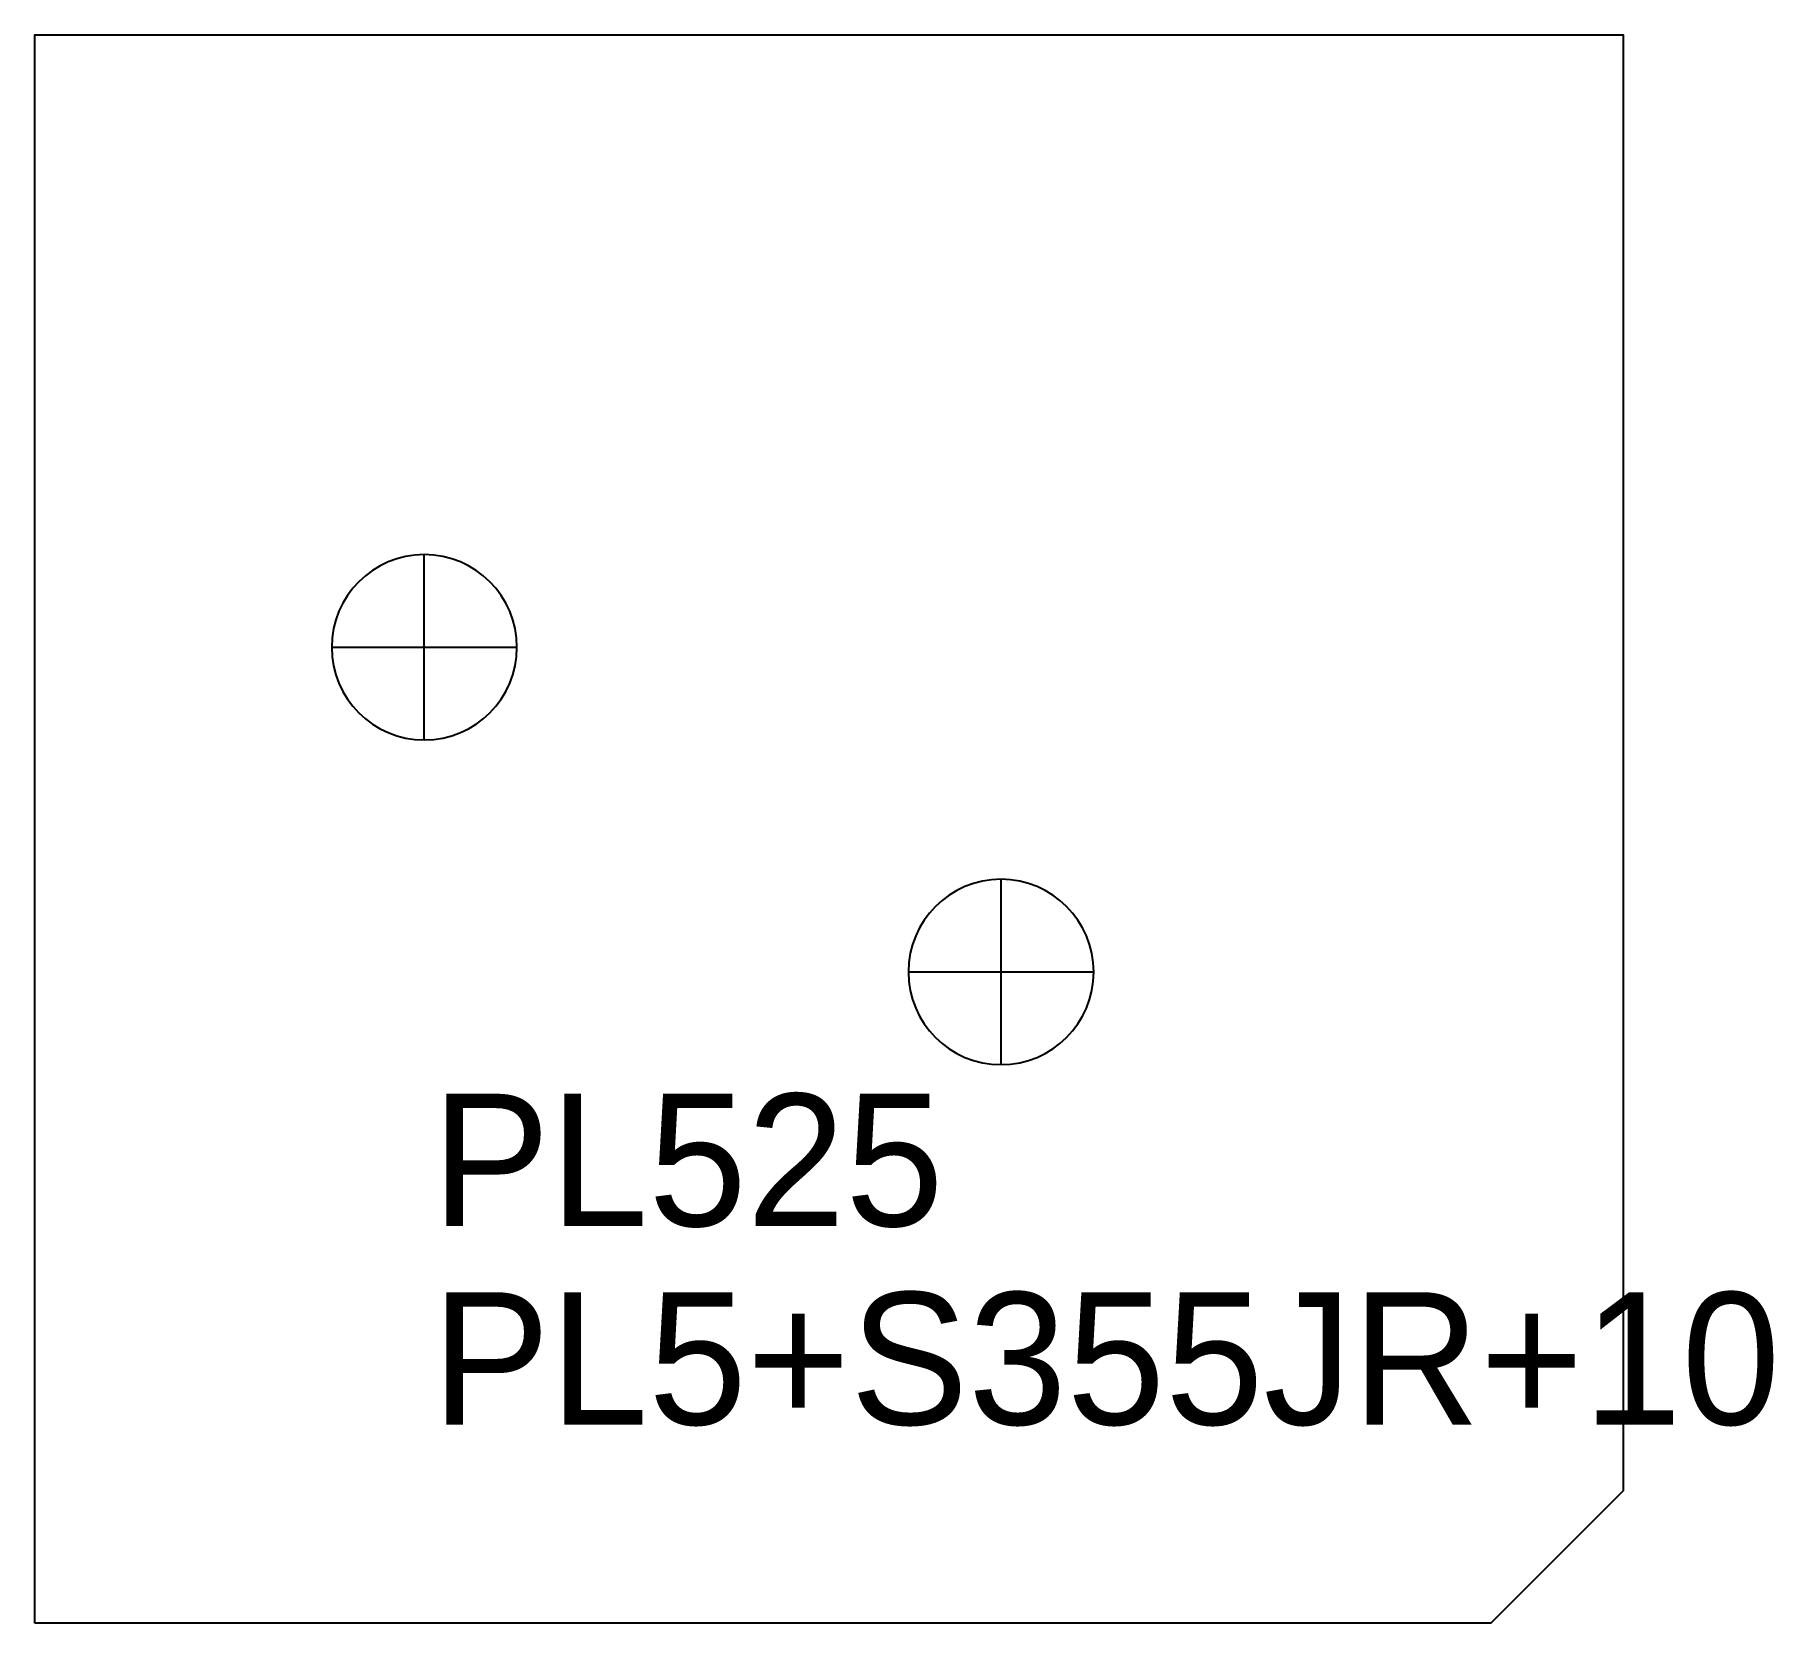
# Model space of a CAD drawing. Extents: x 0 to 131, y 0 to 120.
import ezdxf

# ---------------------------------------------------------------- set-up
doc = ezdxf.new("R2010")
doc.units = 0
for name, color, linetype in [('14', 7, 'CONTINUOUS'), ('CUT', 7, 'CONTINUOUS'), ('SCRIBE', 3, 'CONTINUOUS'), ('TEXT', 7, 'CONTINUOUS')]:
    doc.layers.add(name, color=color, linetype=linetype)

msp = doc.modelspace()

# ---------------------------------------------------------------- linework, layer by layer
at = {"layer": '14', "color": 7, "linetype": 'CONTINUOUS'}
for p, q in [((29.43, 66.73), (29.43, 80.73)), ((22.43, 73.73), (36.43, 73.73)), ((73, 42.2), (73, 56.2)), ((66, 49.2), (80, 49.2))]:
    msp.add_line(p, q, dxfattribs=at)
for points in [[(29.43, 80.73, 1), (29.43, 66.73, 1)], [(73, 56.2, 1), (73, 42.2, 1)]]:
    msp.add_lwpolyline(points, format="xyb", close=True, dxfattribs=at)
at = {"layer": 'CUT', "color": 7, "linetype": 'CONTINUOUS'}
msp.add_lwpolyline([(0, 0), (0, 120), (120, 120), (120, 10), (110, 0)], close=True, dxfattribs=at)

# ---------------------------------------------------------------- texts
at = {"layer": 'SCRIBE', "color": 3}
msp.add_text('PL525', height=10, dxfattribs=at).set_placement((30, 30))
at = {"layer": 'TEXT', "color": 7}
msp.add_text('PL5+S355JR+10', height=10, dxfattribs=at).set_placement((30, 15))

doc.saveas('drawing.dxf')
